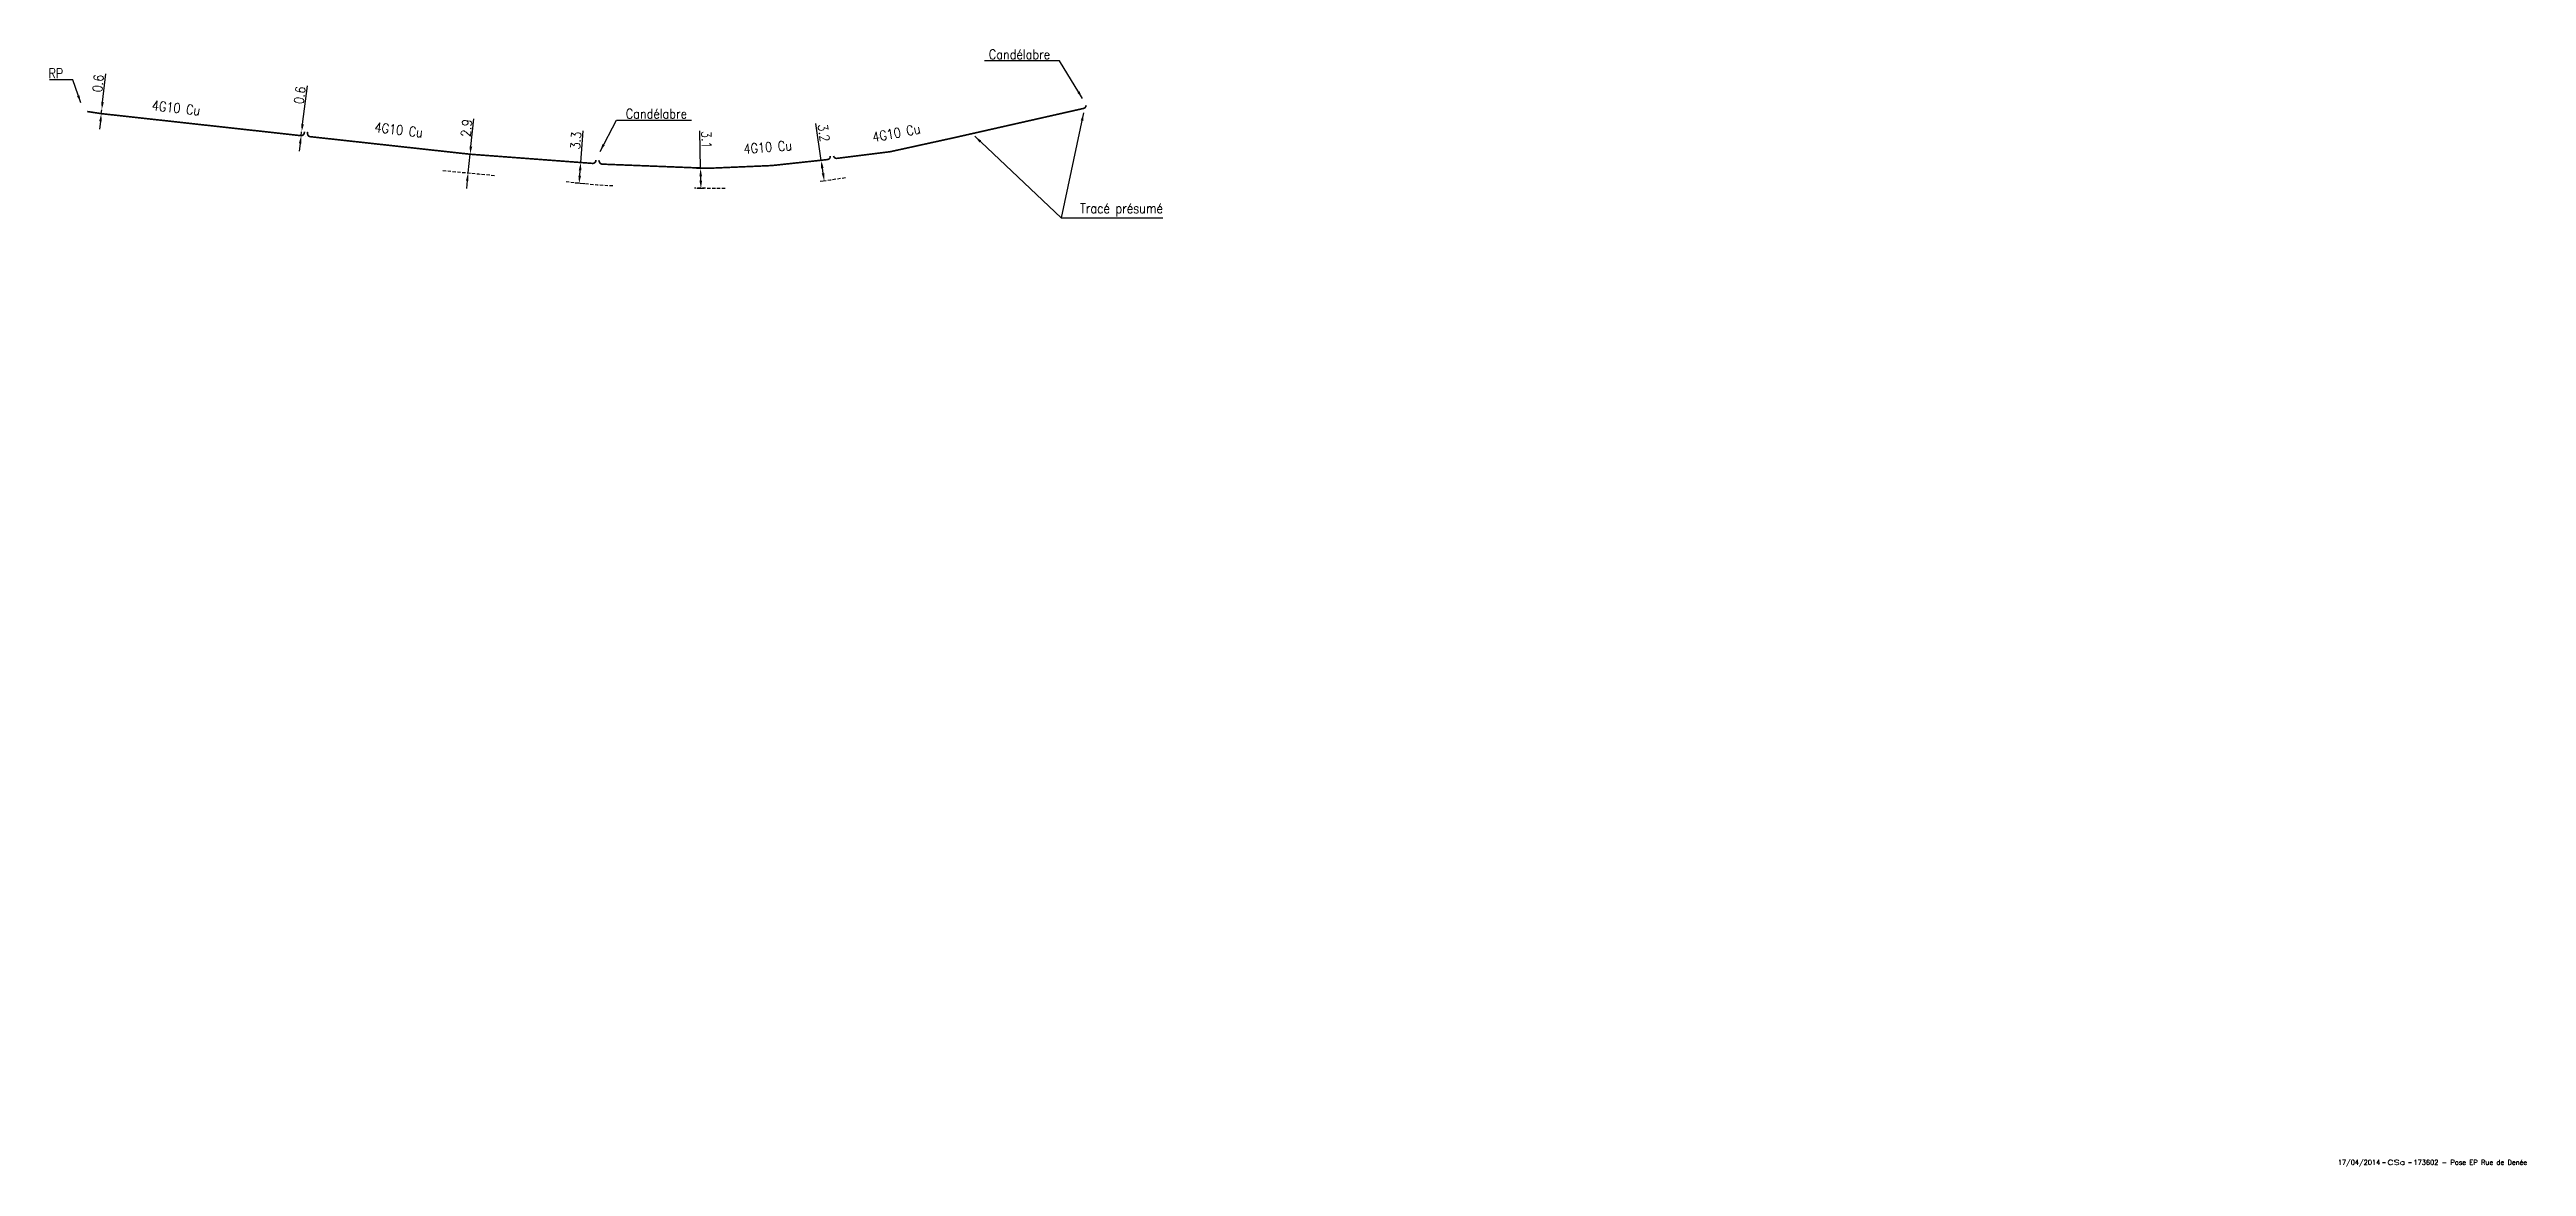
# Model space of a CAD drawing. Header units: millimetres. Extents: x 175087 to 175470, y 112510 to 112683.
import ezdxf
from ezdxf.enums import TextEntityAlignment as Align

# ---------------------------------------------------------------- set-up
doc = ezdxf.new("R2010")
doc.units = ezdxf.units.MM
doc.linetypes.add('DASHED', pattern=[0.75, 0.5, -0.25])
doc.linetypes.add('E_ST_Cu', pattern=[2000, 1000, 1000])
doc.layers.get('0').update_dxf_attribs({"linetype": 'CONTINUOUS'})
doc.layers.get('Defpoints').update_dxf_attribs({"linetype": 'CONTINUOUS'})
doc.layers.add('E_100', color=3, linetype='CONTINUOUS')
doc.layers.add('E_910', color=7, linetype='CONTINUOUS', plot=False)
doc.styles.get("Standard").update_dxf_attribs({"font": 'romans.shx', "width": 0.85})
doc.dimstyles.get("Standard").update_dxf_attribs({"dimtxt": 1.5, "dimasz": 1.2, "dimexe": 0.625, "dimexo": 0.625, "dimgap": 0.25, "dimtad": 1, "dimdec": 1, "dimzin": 0, "dimdsep": 46, "dimtxsty": 'Standard', "dimcen": -0.5, "dimadec": 0, "dimazin": 0, "dimtfac": 1, "dimtdec": 1, "dimtmove": 0, "dimatfit": 3, "dimfxl": 1, "dimtolj": 1, "dimtzin": 0, "dimarcsym": 0})

# ---------------------------------------------------------------- blocks, each defined once
blk = doc.blocks.new('*D0')
at = {"layer": 'Defpoints', "color": 0, "linetype": 'Continuous'}
for p in [(175095.3581372608, 112673.330641147), (175095.3581372609, 112673.330641147), (175095.2923430649, 112672.7342594539)]:
    blk.add_point(p, dxfattribs=at)
at = {"layer": 'E_100', "color": 0, "linetype": 'Continuous', "lineweight": -2}
for p, q in [((175095.4897256527, 112674.523404533), (175095.969083366, 112678.8684711537)), ((175095.2923430649, 112672.7342594539), (175095.3581372609, 112673.330641147)), ((175095.160754673, 112671.5414960679), (175095.0291662811, 112670.3487326818))]:
    blk.add_line(p, q, dxfattribs=at)
at = {"layer": 'E_100', "color": 0, "linetype": 'Continuous'}
for points in [[(175095.290931755, 112674.5453359317), (175095.6885195504, 112674.5014731344), (175095.3581372609, 112673.330641147)], [(175094.9619607753, 112671.5634274665), (175095.3595485707, 112671.5195646692), (175095.2923430649, 112672.7342594539)]]:
    blk.add_solid(points, dxfattribs=at)
at = {"layer": 'E_100', "color": 0, "linetype": 'Continuous', "insert": (175094.801229217, 112677.4019765297), "char_height": 1.5, "attachment_point": 5, "rotation": 83.70445688274417}
blk.add_mtext('\\A1;0.6', dxfattribs=at)
blk = doc.blocks.new('*D1')
at = {"layer": 'Defpoints', "color": 0, "linetype": 'Continuous'}
for p in [(175126.219, 112669.926), (175126.2190000004, 112669.9259999999), (175126.143184769, 112669.3308092316)]:
    blk.add_point(p, dxfattribs=at)
at = {"layer": 'E_100', "color": 0, "linetype": 'Continuous', "lineweight": -2}
for p, q in [((175126.3706304625, 112671.1163815367), (175127.1233673993, 112677.0257755939)), ((175126.1431847694, 112669.3308092316), (175126.2190000004, 112669.9259999999)), ((175126.8389903837, 112669.847025801), (175126.8389903842, 112669.8470258009)), ((175125.9915543073, 112668.1404276949), (175125.8399238452, 112666.9500461582)), ((175126.7631751527, 112669.2518350326), (175126.7631751531, 112669.2518350326))]:
    blk.add_line(p, q, dxfattribs=at)
at = {"layer": 'E_100', "color": 0, "linetype": 'Continuous'}
for points in [[(175126.1722335397, 112671.1416532804), (175126.5690273854, 112671.091109793), (175126.2190000004, 112669.9259999999)], [(175125.7931573845, 112668.1656994385), (175126.1899512301, 112668.1151559512), (175126.1431847694, 112669.3308092316)]]:
    blk.add_solid(points, dxfattribs=at)
at = {"layer": 'E_100', "color": 0, "linetype": 'Continuous', "insert": (175125.9310139605, 112675.5791301388), "char_height": 1.5, "attachment_point": 5, "rotation": 82.74077317827586}
blk.add_mtext('\\A1;0.6', dxfattribs=at)
blk = doc.blocks.new('*D2')
at = {"layer": 'Defpoints', "color": 0, "linetype": 'Continuous'}
for p in [(175152.2229672692, 112666.4694849594), (175151.9106517154, 112663.5863514219), (175151.9106517154, 112663.5863514219)]:
    blk.add_point(p, dxfattribs=at)
at = {"layer": 'E_100', "color": 0, "linetype": 'Continuous', "lineweight": -2}
for p, q in [((175152.3522012915, 112667.6625057335), (175152.8164437465, 112671.948148812)), ((175151.9106517154, 112663.5863514219), (175152.2229672692, 112666.4694849594)), ((175151.7814176932, 112662.3933306478), (175151.6521836709, 112661.2003098737))]:
    blk.add_line(p, q, dxfattribs=at)
at = {"layer": 'E_100', "color": 0, "linetype": 'Continuous'}
for points in [[(175152.1533644958, 112667.6840447372), (175152.5510380872, 112667.6409667298), (175152.2229672692, 112666.4694849594)], [(175151.5825808975, 112662.4148696515), (175151.9802544889, 112662.3717916441), (175151.9106517154, 112663.5863514219)]]:
    blk.add_solid(points, dxfattribs=at)
at = {"layer": 'E_100', "color": 0, "linetype": 'Continuous', "insert": (175151.6547555517, 112670.5095326783), "char_height": 1.5, "attachment_point": 5, "rotation": 83.81753953410939}
blk.add_mtext('\\A1;2.9', dxfattribs=at)
blk = doc.blocks.new('*D3')
at = {"layer": 'Defpoints', "color": 0, "linetype": 'Continuous'}
for p in [(175169.0533755956, 112661.9478420507), (175170.5626779988, 112661.836259634), (175170.8022958941, 112665.0774142531)]:
    blk.add_point(p, dxfattribs=at)
at = {"layer": 'E_100', "color": 0, "linetype": 'Continuous', "lineweight": -2}
for p, q in [((175169.2929934909, 112665.1889966697), (175169.655929962, 112670.098201043)), ((175169.9393790336, 112661.8823399985), (175168.4300766304, 112661.9939224152)), ((175170.1789969289, 112665.1234946175), (175168.6696945257, 112665.2350770342)), ((175169.1418498954, 112663.1445760639), (175169.2045191911, 112663.9922626566))]:
    blk.add_line(p, q, dxfattribs=at)
at = {"layer": 'E_100', "color": 0, "linetype": 'Continuous'}
for points in [[(175168.9423942266, 112663.1593217805), (175169.3413055643, 112663.1298303472), (175169.0533755956, 112661.9478420507)], [(175169.0050635223, 112664.0070083732), (175169.40397486, 112663.9775169399), (175169.2929934909, 112665.1889966697)]]:
    blk.add_solid(points, dxfattribs=at)
at = {"layer": 'E_100', "color": 0, "linetype": 'Continuous', "insert": (175168.5417391501, 112668.5905311088), "char_height": 1.5, "attachment_point": 5, "rotation": 85.771826781141}
blk.add_mtext('\\A1;3.3', dxfattribs=at)
blk = doc.blocks.new('*D4')
at = {"layer": 'Defpoints', "color": 0, "linetype": 'Continuous'}
for p in [(175188.9411289468, 112664.2961838193), (175187.8566510279, 112661.1745958645), (175189.0011650012, 112661.1967652169)]:
    blk.add_point(p, dxfattribs=at)
at = {"layer": 'E_100', "color": 0, "linetype": 'Continuous', "lineweight": -2}
for p, q in [((175187.7966149735, 112664.2740144669), (175187.683948498, 112670.0905287792)), ((175188.3162461641, 112664.284079776), (175187.1717321907, 112664.2619104236)), ((175187.8334112649, 112662.3743708074), (175187.8198547365, 112663.0742395241)), ((175188.3762822185, 112661.1846611737), (175187.2317682452, 112661.1624918213))]:
    blk.add_line(p, q, dxfattribs=at)
at = {"layer": 'E_100', "color": 0, "linetype": 'Continuous'}
for points in [[(175188.0198172269, 112663.0781128179), (175187.619892246, 112663.0703662302), (175187.7966149735, 112664.2740144669)], [(175188.0333737554, 112662.3782441012), (175187.6334487744, 112662.3704975135), (175187.8566510279, 112661.1745958645)]]:
    blk.add_solid(points, dxfattribs=at)
at = {"layer": 'E_100', "color": 0, "linetype": 'Continuous', "insert": (175188.7109431732, 112668.7065870564), "char_height": 1.5, "attachment_point": 5, "rotation": 271.1096863217373}
blk.add_mtext('\\A1;3.1', dxfattribs=at)
blk = doc.blocks.new('*D5')
at = {"layer": 'Defpoints', "color": 0, "linetype": 'Continuous'}
for p in [(175207.3510278784, 112665.6398573307), (175206.8842817453, 112662.3390395087), (175207.8091350046, 112662.4728180412)]:
    blk.add_point(p, dxfattribs=at)
at = {"layer": 'E_100', "color": 0, "linetype": 'Continuous', "lineweight": -2}
for p, q in [((175206.4261746191, 112665.5060787981), (175205.6035190934, 112671.193356343)), ((175206.7324655172, 112665.5503832826), (175205.8076122579, 112665.4166047501)), ((175207.1905726434, 112662.3833439932), (175206.2657193841, 112662.2495654606)), ((175206.712491573, 112663.5266792422), (175206.5979647915, 112664.3184390646))]:
    blk.add_line(p, q, dxfattribs=at)
at = {"layer": 'E_100', "color": 0, "linetype": 'Continuous'}
for points in [[(175206.7959047471, 112664.34707076), (175206.4000248359, 112664.2898073692), (175206.4261746191, 112665.5060787981)], [(175206.9104315286, 112663.5553109376), (175206.5145516174, 112663.4980475468), (175206.8842817453, 112662.3390395087)]]:
    blk.add_solid(points, dxfattribs=at)
at = {"layer": 'E_100', "color": 0, "linetype": 'Continuous', "insert": (175206.8202273134, 112669.7671337435), "char_height": 1.5, "attachment_point": 5, "rotation": 278.2306551735589}
blk.add_mtext('\\A1;3.2', dxfattribs=at)
blk = doc.blocks.new('GIS_MODF')
at = {"color": 0, "linetype": 'Continuous', "flags": 128}
for points in [[(-2.256837881673764, -0.01170036000250185), (-1.756837881673764, -0.01170036000250185)], [(1.758370293666797, -0.01170036000250185), (2.258370293666797, -0.01170036000250185)]]:
    blk.add_lwpolyline(points, dxfattribs=at)
at = {"color": 0, "linetype": 'Continuous'}
blk.add_attdef('DATE', text='', height=0.75, dxfattribs=at).set_placement((-2.582592317552244, -0.3867003600025019), align=Align.RIGHT)
at = {"color": 0, "linetype": 'Continuous', "width": 3.590909090909093}
blk.add_attdef('USER', text='', height=0.75, dxfattribs=at).set_placement((-1.515785098410493, -0.3867003600025018), (1.30564347301808, -0.3867003600025018), align=Align.FIT)
at = {"color": 0, "linetype": 'Continuous'}
blk.add_attdef('DESC', (2.527818706802048, -0.3867003600025019), '', height=0.75, dxfattribs=at)

msp = doc.modelspace()

# ---------------------------------------------------------------- linework, layer by layer
at = {"layer": 'E_100', "linetype": 'E_ST_Cu', "flags": 128}
for points in [[(175208.3262021195, 112666.2061345082, 0.25, 0.25, 0.3796583926082227), (175208.8736222677, 112665.8309389306, 0.25, 0.25, 0), (175217.0936794708, 112666.8625345361, 0.25, 0.25, 0), (175226.8621192201, 112669.0032496679, 0.25, 0.25, 0), (175246.1966307299, 112673.3737382324, 0.25, 0.25, 0), (175246.907780844, 112673.5344908556, 0.25, 0.25, 0.2315370813856785), (175247.2502604616, 112673.8099516682, 0.25, 0.25, 0), (175247.3451542049, 112674.0123711314, 0, 0, 0)], [(175171.6523635956, 112665.594696023, 0.25, 0.25, 0), (175171.6499239399, 112665.5328063814, 0.25, 0.25, -0.4248429914994946), (175171.1125712232, 112665.0539272097, 0.25, 0.25, 0), (175170.8022958942, 112665.0774142531, 0.25, 0.25, 0), (175152.2229672692, 112666.4694849594, 0.25, 0.25, 0), (175127.5700319253, 112669.1742637389, 0.25, 0.25, -0.4142135623655834), (175127.1275442543, 112669.7258112537, 0.25, 0.25, 0), (175127.149706087, 112669.9278071562, 0, 0, 0)]]:
    msp.add_lwpolyline(points, format="xyseb", dxfattribs=at)
at = {"layer": 'E_100', "linetype": 'E_ST_Cu', "const_width": 0.25, "flags": 128}
for points in [[(175126.6508701027, 112669.9657631949), (175126.6305266614, 112669.7803411755, -0.4142135623655834), (175126.0789791466, 112669.3378535045), (175126.1431847694, 112669.3308092316), (175095.2923430649, 112672.7342594539), (175093.1166358908, 112673.0624008758)], [(175207.8205328496, 112666.1902395478, -0.406988307012891), (175207.3852967397, 112665.6441579829), (175207.3510278785, 112665.6398573307), (175198.8125757303, 112664.7211058128), (175188.941128947, 112664.2961838193), (175172.6273035434, 112664.9392658736, -0.4142135623838269), (175172.1473859949, 112665.4585722828), (175172.1510416756, 112665.5513102722)]]:
    msp.add_lwpolyline(points, format="xyb", dxfattribs=at)
at = {"layer": 'E_100', "linetype": 'DASHED', "flags": 128}
for points in [[(175148.0286875501, 112663.9552796477), (175151.1417973629, 112663.6587511711), (175153.5617477348, 112663.4308747217), (175156.0089098047, 112663.2004358623)], [(175174.255051392, 112661.5753893351), (175172.9589308983, 112661.6228816594), (175171.9013507031, 112661.7039121959), (175170.704791923, 112661.8222095875), (175169.016279361, 112661.9891438285), (175166.8551824523, 112662.2027999661)], [(175210.1683885769, 112662.8181466946), (175209.4022989512, 112662.7055434035), (175207.8682050268, 112662.4800553942), (175206.6360798946, 112662.2989521131)], [(175191.5846052034, 112661.1907849445), (175190.0957433509, 112661.1686606088), (175188.6209121761, 112661.2065286645), (175186.8690764384, 112661.2515091439)]]:
    msp.add_lwpolyline(points, dxfattribs=at)

# ---------------------------------------------------------------- block references
at = {"layer": 'E_910'}
ref = msp.add_blockref('GIS_MODF', (175449.6782812753, 112510.8733015627), dxfattribs=at)
ref.add_attrib('DATE', '17/04/2014', dxfattribs={"layer": '0', "color": 0, "linetype": 'Continuous', "height": 0.75}).set_placement((175447.0956889578, 112510.4866012027), align=Align.RIGHT)
ref.add_attrib('USER', 'CSa', dxfattribs={"layer": '0', "color": 0, "linetype": 'Continuous', "height": 0.75, "width": 1.410714285710128}).set_placement((175448.1624961769, 112510.4866012027), (175450.9839247483, 112510.4866012027), align=Align.FIT)
ref.add_attrib('DESC', '173602 - Pose EP Rue de Denée', (175452.2060999821, 112510.4866012027), dxfattribs={"layer": '0', "color": 0, "linetype": 'Continuous', "height": 0.75})

# ---------------------------------------------------------------- texts
at = {"layer": 'E_100', "linetype": 'E_ST_Cu', "width": 0.85}
for rotation, p in [(353.7044568787845, (175106.8495794488, 112673.6073668242)), (353.4403051396619, (175141.2154685515, 112670.2186185154)), (10.59436399808096, (175218.0221855429, 112669.7559192696)), (4.307157003287235, (175198.1610403165, 112667.5675241725))]:
    msp.add_text('4G10 Cu', height=1.5, rotation=rotation, dxfattribs=at).set_placement(p, align=Align.MIDDLE)
at = {"layer": 'E_100', "linetype": 'Continuous', "char_height": 1.5}
for s, insert, attachment_point in [('\\A1;Candélabre', (175241.752567523, 112681.1259448571), 9), ('\\A1;Candélabre', (175176.2520626534, 112671.967999937), 7), ('\\A1;Tracé présumé', (175259.1750008643, 112656.8769311646), 9)]:
    msp.add_mtext(s, dxfattribs=dict(at, insert=insert, attachment_point=attachment_point))
at = {"layer": 'E_100', "linetype": 'E_ST_Cu', "insert": (175089.4266268617, 112678.1951632166), "char_height": 1.5, "attachment_point": 9}
msp.add_mtext('\\A1;RP', dxfattribs=at)

# ---------------------------------------------------------------- dimensions: what is measured, and where the dimension line sits
at = {"layer": 'E_100', "linetype": 'Continuous'}
for base, p1, p2, angle, picture, middle in [((175095.3581372609, 112673.330641147), (175095.2923430649, 112672.7342594539), (175095.3581372608, 112673.330641147), 263.7044568827442, '*D0', (175095.7951987054, 112677.2923195364)), ((175126.2190000004, 112669.9259999999), (175126.143184769, 112669.3308092316), (175126.219, 112669.926), 262.7407731782758, '*D1', (175126.9229985744, 112675.4527714204)), ((175151.9106517154, 112663.5863514219), (175152.2229672692, 112666.4694849594), (175151.9106517154, 112663.5863514219), 83.81753953410937, '*D2', (175152.6489395301, 112670.4018376598)), ((175169.0533755956, 112661.9478420507), (175170.8022958942, 112665.0774142531), (175170.5626779989, 112661.836259634), 85.771826781141, '*D3', (175169.5390174944, 112668.5168025257)), ((175187.8566510279, 112661.1745958645), (175188.9411289469, 112664.2961838193), (175189.0011650013, 112661.1967652169), 91.10968632173733, '*D4', (175187.7111307208, 112668.6872205872)), ((175206.8842817453, 112662.3390395087), (175207.3510278785, 112665.6398573307), (175207.8091350046, 112662.4728180413), 98.23065517355883, '*D5', (175205.8305275355, 112669.6239752666))]:
    dim = msp.add_linear_dim(base=base, p1=p1, p2=p2, angle=angle, dimstyle='Standard', dxfattribs=at)
    dim.commit()
    dim.dimension.update_dxf_attribs({"geometry": picture, "text_midpoint": middle, "dimtype": 160})

# ---------------------------------------------------------------- leaders
at = {"layer": 'E_100', "linetype": 'E_ST_Cu', "annotation_type": 0, "has_hookline": 1, "hookline_direction": 1, "text_width": 2.124999999999999}
msp.add_leader([(175092.1296699913, 112674.3842089627), (175090.8766268617, 112677.9451632166), (175089.6766268617, 112677.9451632166)], dimstyle='Standard', dxfattribs=at)
at = {"layer": 'E_100', "linetype": 'Continuous', "annotation_type": 0, "has_hookline": 1}
for points, hookline_direction, text_width in [([(175246.7504692903, 112675.0565524484), (175243.202567523, 112680.8759448571), (175242.002567523, 112680.8759448571)], 1, 10.13928571428571), ([(175172.2759644027, 112666.8817656272), (175174.8020626534, 112671.717999937), (175176.0020626534, 112671.717999937)], 0, 10.13928571428571), ([(175246.9349172707, 112672.8336997517), (175243.4571437214, 112656.6269311646), (175244.6571437214, 112656.6269311646)], 0, 14.26785714285714)]:
    msp.add_leader(points, dimstyle='Standard', dxfattribs=dict(at, hookline_direction=hookline_direction, text_width=text_width))
at = {"layer": 'E_100', "linetype": 'Continuous'}
msp.add_leader([(175230.1312175914, 112669.2463049249), (175243.4571437214, 112656.6269311646)], dimstyle='Standard', dxfattribs=at)

doc.saveas('drawing.dxf')
